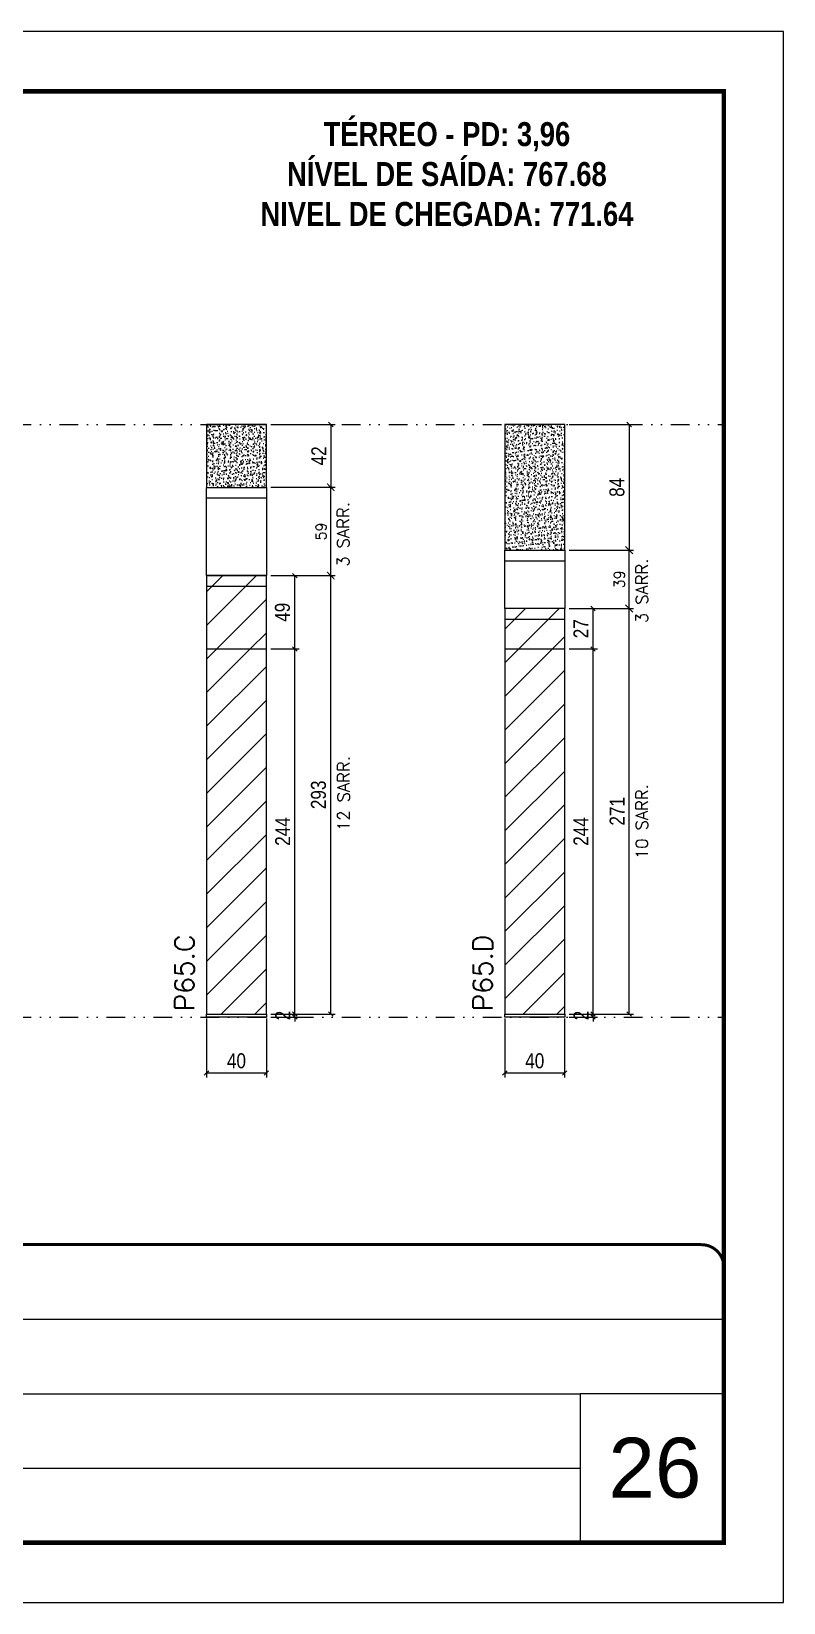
# Model space of a CAD drawing. Extents: x 2949 to 9230, y 1140 to 12527.
# Drawn here: x 5529 to 6033, y 4585 to 5635 of the extents above; entities that cross this region are included whole.
import ezdxf

# ---------------------------------------------------------------- set-up
doc = ezdxf.new("R2010")
doc.units = 0
for name, pattern in [('CONTINUO', [0]), ('DASHED', [0.75, 0.5, -0.25]), ('DIVIDE2', [0.625, 0.25, -0.125, 0, -0.125, 0, -0.125])]:
    doc.linetypes.add(name, pattern=pattern)
for name, color, linetype, lineweight in [('CARIMBO', 255, 'Continuous', 9), ('Folhas', 255, 'Continuous', 9), ('Hachura', 251, 'Continuous', 9), ('SARRAFO DE PRESSAO', 251, 'DASHED', 9), ('Texto Seção', 7, 'Continuous', 15)]:
    doc.layers.add(name, color=color, linetype=linetype, lineweight=lineweight)
for name, color, linetype in [('COTA', 241, 'Continuous'), ('NOMENCLATURA', 7, 'Continuous'), ('Nível', 160, 'Continuous'), ('Painéis', 200, 'Continuous'), ('SARR_2.2x7', 40, 'Continuous')]:
    doc.layers.add(name, color=color, linetype=linetype)
doc.styles.add('ARIAL', font='arial.ttf')
doc.styles.add('COTA TECNICA', font='techl___.ttf', dxfattribs={"height": 10})
doc.styles.add('COTA TECNICA-50', font='techl___.ttf', dxfattribs={"height": 10})
doc.styles.add('REGUA-120', font='ROMANS.shx', dxfattribs={"height": 15})
doc.styles.add('ROMANC', font='techb___.ttf', dxfattribs={"height": 2.5})
doc.styles.add('ROMANS', font='romans.shx')
doc.dimstyles.new('COTA PAINEL-50', dxfattribs={"dimtxt": 10, "dimasz": 3, "dimexe": 3, "dimexo": 3, "dimgap": 3, "dimtad": 1, "dimdec": 1, "dimzin": 12, "dimdsep": 46, "dimtxsty": 'COTA TECNICA-50', "dimblk1": 'OBLIQUE', "dimblk2": 'OBLIQUE', "dimsah": 1, "dimcen": 0.9, "dimclrd": 4, "dimclre": 4, "dimclrt": 240, "dimadec": 1, "dimazin": 3, "dimtfac": 1, "dimtdec": 1, "dimtmove": 0, "dimatfit": 3, "dimfxl": 1, "dimtolj": 1, "dimtzin": 12, "dimarcsym": 0})
doc.dimstyles.new('Cota Paínel', dxfattribs={"dimtxt": 7, "dimasz": 5, "dimexe": 3, "dimexo": 3, "dimgap": 3, "dimtad": 1, "dimdec": 1, "dimzin": 12, "dimdsep": 46, "dimtxsty": 'ROMANS', "dimblk": 'ARCHTICK', "dimcen": 0, "dimclrd": 4, "dimclre": 4, "dimclrt": 1, "dimadec": 1, "dimazin": 3, "dimtfac": 1, "dimtdec": 1, "dimtmove": 0, "dimatfit": 3, "dimldrblk": 'OBLIQUE', "dimfxl": 1, "dimtolj": 1, "dimtzin": 12, "dimarcsym": 0})
doc.dimstyles.new('PAINEL', dxfattribs={"dimtxt": 10, "dimasz": 3, "dimexe": 3, "dimexo": 3, "dimgap": 3, "dimtad": 1, "dimdec": 1, "dimzin": 12, "dimdsep": 46, "dimtxsty": 'COTA TECNICA', "dimblk1": 'OBLIQUE', "dimblk2": 'OBLIQUE', "dimsah": 1, "dimcen": 0.9, "dimclrd": 4, "dimclre": 4, "dimclrt": 240, "dimadec": 1, "dimazin": 3, "dimtfac": 1, "dimtdec": 1, "dimtmove": 0, "dimatfit": 3, "dimfxl": 1, "dimtolj": 1, "dimtzin": 12, "dimarcsym": 0})
pattern_1 = [(45, (-126071.967, -22713.47), (-11.2253202, 11.2253202), [])]

# ---------------------------------------------------------------- blocks, each defined once
blk = doc.blocks.new('9999999999')
at = {"color": 30, "linetype": 'CONTINUO'}
for p, q in [((98564.6, 34379.6), (99584, 34379.6)), ((98564.6, 34329.8), (99488, 34329.8)), ((99584, 34329.8), (99488, 34329.8)), ((99488, 34329.8), (99488, 34230.2)), ((98564.6, 34280), (99488, 34280))]:
    blk.add_line(p, q, dxfattribs=at)
at = {"color": 30, "linetype": 'CONTINUO', "const_width": 2}
blk.add_lwpolyline([(99584, 34230.2), (99584, 34414.4, 0.414214), (99569, 34429.4), (98229, 34429.4, 0.414214), (98214, 34414.4), (98214, 34245.2, 0.414214), (98229, 34230.2), (99584, 34230.2)], format="xyb", dxfattribs=at)
at = {"layer": 'Folhas'}
blk.add_lwpolyline([(98139, 34190.2), (99624, 34190.2), (99624, 35240.2), (98139, 35240.2)], close=True, dxfattribs=at)
at = {"layer": 'Folhas', "color": 30, "const_width": 3}
blk.add_lwpolyline([(98214, 34230.2), (99584, 34230.2), (99584, 35200.2), (98214, 35200.2)], close=True, dxfattribs=at)
blk = doc.blocks.new('_Oblique')
at = {"color": 0, "linetype": 'ByBlock', "lineweight": -2}
blk.add_line((-0.5, -0.5), (0.5, 0.5), dxfattribs=at)
blk = doc.blocks.new('*D309')
at = {"layer": 'COTA', "color": 4, "lineweight": -2, "transparency": 16777216}
for p, q in [((5646.6, 4975.6), (5646.6, 4936.2)), ((5686.6, 4975.6), (5686.6, 4936.2)), ((5646.6, 4939.2), (5686.6, 4939.2))]:
    blk.add_line(p, q, dxfattribs=at)
at = {"layer": 'Defpoints', "color": 0, "transparency": 16777216}
for p in [(5646.6, 4978.6), (5686.6, 4978.6), (5686.6, 4939.2)]:
    blk.add_point(p, dxfattribs=at)
at = {"layer": 'COTA', "color": 4, "lineweight": -2, "transparency": 16777216, "xscale": 3, "yscale": 3, "zscale": 3, "rotation": 180}
blk.add_blockref('_Oblique', (5646.6, 4939.2), dxfattribs=at)
at = {"layer": 'COTA', "color": 4, "lineweight": -2, "transparency": 16777216, "xscale": 3, "yscale": 3, "zscale": 3}
blk.add_blockref('_Oblique', (5686.6, 4939.2), dxfattribs=at)
at = {"layer": 'COTA', "color": 240, "transparency": 16777216, "insert": (5666.6, 4947.3), "char_height": 10, "attachment_point": 5, "style": 'COTA TECNICA'}
blk.add_mtext('\\A1;40', dxfattribs=at)
blk = doc.blocks.new('*D310')
at = {"layer": 'COTA', "color": 4, "lineweight": -2, "transparency": 16777216}
for p, q in [((5689.6, 4978.6), (5708.6, 4978.6)), ((5705.6, 4978.6), (5705.6, 4981.6)), ((5705.6, 4976.6), (5705.6, 4978.6)), ((5689.6, 4976.6), (5708.6, 4976.6)), ((5705.6, 4976.6), (5705.6, 4973.6))]:
    blk.add_line(p, q, dxfattribs=at)
at = {"layer": 'Defpoints', "color": 0, "transparency": 16777216}
for p in [(5686.6, 4978.6), (5705.6, 4978.6), (5686.6, 4976.6)]:
    blk.add_point(p, dxfattribs=at)
at = {"layer": 'COTA', "color": 4, "lineweight": -2, "transparency": 16777216, "xscale": 3, "yscale": 3, "zscale": 3}
for p, rotation in [((5705.6, 4978.6), 270), ((5705.6, 4976.6), 90)]:
    blk.add_blockref('_Oblique', p, dxfattribs=dict(at, rotation=rotation))
at = {"layer": 'COTA', "color": 240, "transparency": 16777216, "insert": (5697.6, 4977.6), "char_height": 10, "attachment_point": 5, "rotation": 90, "style": 'COTA TECNICA-50'}
blk.add_mtext('\\A1;2', dxfattribs=at)
blk = doc.blocks.new('*D843')
at = {"layer": 'COTA', "color": 4, "linetype": 'ByBlock', "lineweight": -2, "transparency": 16777216}
for p, q in [((5689.6, 5372.6), (5732.7, 5372.6)), ((5729.7, 5372.6), (5729.7, 5330.6)), ((5689.6, 5330.6), (5732.7, 5330.6))]:
    blk.add_line(p, q, dxfattribs=at)
at = {"layer": 'Defpoints', "color": 0, "linetype": 'ByBlock', "transparency": 16777216}
for p in [(5686.6, 5372.6), (5686.6, 5330.6), (5729.7, 5330.6)]:
    blk.add_point(p, dxfattribs=at)
at = {"layer": 'COTA', "color": 4, "linetype": 'ByBlock', "lineweight": -2, "transparency": 16777216, "xscale": 3, "yscale": 3, "zscale": 3}
for p, rotation in [((5729.7, 5372.6), 90), ((5729.7, 5330.6), 270)]:
    blk.add_blockref('_Oblique', p, dxfattribs=dict(at, rotation=rotation))
at = {"layer": 'COTA', "color": 240, "linetype": 'ByBlock', "transparency": 16777216, "insert": (5721.7, 5351.6), "char_height": 10, "attachment_point": 5, "rotation": 90, "style": 'COTA TECNICA'}
blk.add_mtext('\\A1;42', dxfattribs=at)
blk = doc.blocks.new('*D844')
at = {"layer": 'COTA', "color": 4, "linetype": 'ByBlock', "lineweight": -2, "transparency": 16777216}
for p, q in [((5689.6, 5271.6), (5732.7, 5271.6)), ((5729.7, 4978.6), (5729.7, 5271.6)), ((5689.6, 4978.6), (5732.7, 4978.6))]:
    blk.add_line(p, q, dxfattribs=at)
at = {"layer": 'Defpoints', "color": 0, "linetype": 'ByBlock', "transparency": 16777216}
for p in [(5686.6, 5271.6), (5729.7, 5271.6), (5686.6, 4978.6)]:
    blk.add_point(p, dxfattribs=at)
at = {"layer": 'COTA', "color": 4, "linetype": 'ByBlock', "lineweight": -2, "transparency": 16777216, "xscale": 3, "yscale": 3, "zscale": 3}
for p, rotation in [((5729.7, 5271.6), 90), ((5729.7, 4978.6), 270)]:
    blk.add_blockref('_Oblique', p, dxfattribs=dict(at, rotation=rotation))
at = {"layer": 'COTA', "color": 240, "linetype": 'ByBlock', "transparency": 16777216, "insert": (5721.5, 5125.1), "char_height": 10, "attachment_point": 5, "rotation": 90, "style": 'COTA TECNICA'}
blk.add_mtext('\\A1;293', dxfattribs=at)
blk = doc.blocks.new('*D845')
at = {"layer": 'COTA', "color": 4, "linetype": 'ByBlock', "lineweight": -2, "transparency": 16777216}
for p, q in [((5689.6, 5222.6), (5708.6, 5222.6)), ((5705.6, 4978.6), (5705.6, 5222.6)), ((5689.6, 4978.6), (5708.6, 4978.6))]:
    blk.add_line(p, q, dxfattribs=at)
at = {"layer": 'Defpoints', "color": 0, "linetype": 'ByBlock', "transparency": 16777216}
for p in [(5686.6, 5222.6), (5705.6, 5222.6), (5686.6, 4978.6)]:
    blk.add_point(p, dxfattribs=at)
at = {"layer": 'COTA', "color": 4, "linetype": 'ByBlock', "lineweight": -2, "transparency": 16777216, "xscale": 3, "yscale": 3, "zscale": 3}
for p, rotation in [((5705.6, 5222.6), 90), ((5705.6, 4978.6), 270)]:
    blk.add_blockref('_Oblique', p, dxfattribs=dict(at, rotation=rotation))
at = {"layer": 'COTA', "color": 240, "linetype": 'ByBlock', "transparency": 16777216, "insert": (5697.5, 5100.6), "char_height": 10, "attachment_point": 5, "rotation": 90, "style": 'COTA TECNICA'}
blk.add_mtext('\\A1;244', dxfattribs=at)
blk = doc.blocks.new('*D846')
at = {"layer": 'COTA', "color": 4, "linetype": 'ByBlock', "lineweight": -2, "transparency": 16777216}
for p, q in [((5689.6, 5271.6), (5708.6, 5271.6)), ((5705.6, 5222.6), (5705.6, 5271.6)), ((5689.6, 5222.6), (5708.6, 5222.6))]:
    blk.add_line(p, q, dxfattribs=at)
at = {"layer": 'Defpoints', "color": 0, "linetype": 'ByBlock', "transparency": 16777216}
for p in [(5686.6, 5271.6), (5705.6, 5271.6), (5686.6, 5222.6)]:
    blk.add_point(p, dxfattribs=at)
at = {"layer": 'COTA', "color": 4, "linetype": 'ByBlock', "lineweight": -2, "transparency": 16777216, "xscale": 3, "yscale": 3, "zscale": 3}
for p, rotation in [((5705.6, 5271.6), 90), ((5705.6, 5222.6), 270)]:
    blk.add_blockref('_Oblique', p, dxfattribs=dict(at, rotation=rotation))
at = {"layer": 'COTA', "color": 240, "linetype": 'ByBlock', "transparency": 16777216, "insert": (5697.4, 5247.1), "char_height": 10, "attachment_point": 5, "rotation": 90, "style": 'COTA TECNICA'}
blk.add_mtext('\\A1;49', dxfattribs=at)
blk = doc.blocks.new('*D311')
at = {"layer": 'COTA', "color": 4, "lineweight": -2, "transparency": 16777216}
for p, q in [((5846.1, 4975.6), (5846.1, 4936.2)), ((5886.1, 4975.6), (5886.1, 4936.2)), ((5846.1, 4939.2), (5886.1, 4939.2))]:
    blk.add_line(p, q, dxfattribs=at)
at = {"layer": 'Defpoints', "color": 0, "transparency": 16777216}
for p in [(5846.1, 4978.6), (5886.1, 4978.6), (5886.1, 4939.2)]:
    blk.add_point(p, dxfattribs=at)
at = {"layer": 'COTA', "color": 4, "lineweight": -2, "transparency": 16777216, "xscale": 3, "yscale": 3, "zscale": 3, "rotation": 180}
blk.add_blockref('_Oblique', (5846.1, 4939.2), dxfattribs=at)
at = {"layer": 'COTA', "color": 4, "lineweight": -2, "transparency": 16777216, "xscale": 3, "yscale": 3, "zscale": 3}
blk.add_blockref('_Oblique', (5886.1, 4939.2), dxfattribs=at)
at = {"layer": 'COTA', "color": 240, "transparency": 16777216, "insert": (5866.1, 4947.3), "char_height": 10, "attachment_point": 5, "style": 'COTA TECNICA'}
blk.add_mtext('\\A1;40', dxfattribs=at)
blk = doc.blocks.new('*D312')
at = {"layer": 'COTA', "color": 4, "lineweight": -2, "transparency": 16777216}
for p, q in [((5889.1, 4978.6), (5908.1, 4978.6)), ((5905.1, 4978.6), (5905.1, 4981.6)), ((5905.1, 4976.6), (5905.1, 4978.6)), ((5889.1, 4976.6), (5908.1, 4976.6)), ((5905.1, 4976.6), (5905.1, 4973.6))]:
    blk.add_line(p, q, dxfattribs=at)
at = {"layer": 'Defpoints', "color": 0, "transparency": 16777216}
for p in [(5886.1, 4978.6), (5905.1, 4978.6), (5886.1, 4976.6)]:
    blk.add_point(p, dxfattribs=at)
at = {"layer": 'COTA', "color": 4, "lineweight": -2, "transparency": 16777216, "xscale": 3, "yscale": 3, "zscale": 3}
for p, rotation in [((5905.1, 4978.6), 270), ((5905.1, 4976.6), 90)]:
    blk.add_blockref('_Oblique', p, dxfattribs=dict(at, rotation=rotation))
at = {"layer": 'COTA', "color": 240, "transparency": 16777216, "insert": (5897.1, 4977.6), "char_height": 10, "attachment_point": 5, "rotation": 90, "style": 'COTA TECNICA-50'}
blk.add_mtext('\\A1;2', dxfattribs=at)
blk = doc.blocks.new('*D847')
at = {"layer": 'COTA', "color": 4, "linetype": 'ByBlock', "lineweight": -2, "transparency": 16777216}
for p, q in [((5889.1, 5372.6), (5932.2, 5372.6)), ((5929.2, 5372.6), (5929.2, 5288.6)), ((5889.1, 5288.6), (5932.2, 5288.6))]:
    blk.add_line(p, q, dxfattribs=at)
at = {"layer": 'Defpoints', "color": 0, "linetype": 'ByBlock', "transparency": 16777216}
for p in [(5886.1, 5372.6), (5886.1, 5288.6), (5929.2, 5288.6)]:
    blk.add_point(p, dxfattribs=at)
at = {"layer": 'COTA', "color": 4, "linetype": 'ByBlock', "lineweight": -2, "transparency": 16777216, "xscale": 3, "yscale": 3, "zscale": 3}
for p, rotation in [((5929.2, 5372.6), 90), ((5929.2, 5288.6), 270)]:
    blk.add_blockref('_Oblique', p, dxfattribs=dict(at, rotation=rotation))
at = {"layer": 'COTA', "color": 240, "linetype": 'ByBlock', "transparency": 16777216, "insert": (5921.1, 5330.6), "char_height": 10, "attachment_point": 5, "rotation": 90, "style": 'COTA TECNICA'}
blk.add_mtext('\\A1;84', dxfattribs=at)
blk = doc.blocks.new('*D848')
at = {"layer": 'COTA', "color": 4, "linetype": 'ByBlock', "lineweight": -2, "transparency": 16777216}
for p, q in [((5889.1, 5249.6), (5932.2, 5249.6)), ((5929.2, 4978.6), (5929.2, 5249.6)), ((5889.1, 4978.6), (5932.2, 4978.6))]:
    blk.add_line(p, q, dxfattribs=at)
at = {"layer": 'Defpoints', "color": 0, "linetype": 'ByBlock', "transparency": 16777216}
for p in [(5886.1, 5249.6), (5929.2, 5249.6), (5886.1, 4978.6)]:
    blk.add_point(p, dxfattribs=at)
at = {"layer": 'COTA', "color": 4, "linetype": 'ByBlock', "lineweight": -2, "transparency": 16777216, "xscale": 3, "yscale": 3, "zscale": 3}
for p, rotation in [((5929.2, 5249.6), 90), ((5929.2, 4978.6), 270)]:
    blk.add_blockref('_Oblique', p, dxfattribs=dict(at, rotation=rotation))
at = {"layer": 'COTA', "color": 240, "linetype": 'ByBlock', "transparency": 16777216, "insert": (5921.2, 5114.1), "char_height": 10, "attachment_point": 5, "rotation": 90, "style": 'COTA TECNICA'}
blk.add_mtext('\\A1;271', dxfattribs=at)
blk = doc.blocks.new('*D849')
at = {"layer": 'COTA', "color": 4, "linetype": 'ByBlock', "lineweight": -2, "transparency": 16777216}
for p, q in [((5889.1, 5222.6), (5908.1, 5222.6)), ((5905.1, 4978.6), (5905.1, 5222.6)), ((5889.1, 4978.6), (5908.1, 4978.6))]:
    blk.add_line(p, q, dxfattribs=at)
at = {"layer": 'Defpoints', "color": 0, "linetype": 'ByBlock', "transparency": 16777216}
for p in [(5886.1, 5222.6), (5905.1, 5222.6), (5886.1, 4978.6)]:
    blk.add_point(p, dxfattribs=at)
at = {"layer": 'COTA', "color": 4, "linetype": 'ByBlock', "lineweight": -2, "transparency": 16777216, "xscale": 3, "yscale": 3, "zscale": 3}
for p, rotation in [((5905.1, 5222.6), 90), ((5905.1, 4978.6), 270)]:
    blk.add_blockref('_Oblique', p, dxfattribs=dict(at, rotation=rotation))
at = {"layer": 'COTA', "color": 240, "linetype": 'ByBlock', "transparency": 16777216, "insert": (5897, 5100.6), "char_height": 10, "attachment_point": 5, "rotation": 90, "style": 'COTA TECNICA'}
blk.add_mtext('\\A1;244', dxfattribs=at)
blk = doc.blocks.new('*D850')
at = {"layer": 'COTA', "color": 4, "linetype": 'ByBlock', "lineweight": -2, "transparency": 16777216}
for p, q in [((5889.1, 5249.6), (5908.1, 5249.6)), ((5905.1, 5222.6), (5905.1, 5249.6)), ((5889.1, 5222.6), (5908.1, 5222.6))]:
    blk.add_line(p, q, dxfattribs=at)
at = {"layer": 'Defpoints', "color": 0, "linetype": 'ByBlock', "transparency": 16777216}
for p in [(5886.1, 5249.6), (5905.1, 5249.6), (5886.1, 5222.6)]:
    blk.add_point(p, dxfattribs=at)
at = {"layer": 'COTA', "color": 4, "linetype": 'ByBlock', "lineweight": -2, "transparency": 16777216, "xscale": 3, "yscale": 3, "zscale": 3}
for p, rotation in [((5905.1, 5249.6), 90), ((5905.1, 5222.6), 270)]:
    blk.add_blockref('_Oblique', p, dxfattribs=dict(at, rotation=rotation))
at = {"layer": 'COTA', "color": 240, "linetype": 'ByBlock', "transparency": 16777216, "insert": (5897, 5236.1), "char_height": 10, "attachment_point": 5, "rotation": 90, "style": 'COTA TECNICA'}
blk.add_mtext('\\A1;27', dxfattribs=at)
blk = doc.blocks.new('_ArchTick')
at = {"color": 0, "linetype": 'ByBlock', "const_width": 0.15}
blk.add_lwpolyline([(-0.5, -0.5), (0.5, 0.5)], dxfattribs=at)
blk = doc.blocks.new('*D1230')
at = {"layer": 'COTA', "color": 4, "lineweight": -2, "transparency": 16777216}
for p, q in [((5689.6, 5330.6), (5732.7, 5330.6)), ((5729.7, 5271.6), (5729.7, 5330.6)), ((5689.6, 5271.6), (5732.7, 5271.6))]:
    blk.add_line(p, q, dxfattribs=at)
at = {"layer": 'Defpoints', "color": 0, "transparency": 16777216}
for p in [(5686.6, 5330.6), (5729.7, 5330.6), (5686.6, 5271.6)]:
    blk.add_point(p, dxfattribs=at)
at = {"layer": 'COTA', "color": 4, "lineweight": -2, "transparency": 16777216, "xscale": 5, "yscale": 5, "zscale": 5}
for p, rotation in [((5729.7, 5330.6), 90), ((5729.7, 5271.6), 270)]:
    blk.add_blockref('_ArchTick', p, dxfattribs=dict(at, rotation=rotation))
at = {"layer": 'COTA', "color": 1, "transparency": 16777216, "insert": (5723.2, 5301.1), "char_height": 7, "attachment_point": 5, "rotation": 90, "style": 'ROMANS'}
blk.add_mtext('\\A1;59', dxfattribs=at)
blk = doc.blocks.new('*D1231')
at = {"layer": 'COTA', "color": 4, "lineweight": -2, "transparency": 16777216}
for p, q in [((5889.1, 5288.6), (5932.2, 5288.6)), ((5929.2, 5249.6), (5929.2, 5288.6)), ((5889.1, 5249.6), (5932.2, 5249.6))]:
    blk.add_line(p, q, dxfattribs=at)
at = {"layer": 'Defpoints', "color": 0, "transparency": 16777216}
for p in [(5886.1, 5288.6), (5929.2, 5288.6), (5886.1, 5249.6)]:
    blk.add_point(p, dxfattribs=at)
at = {"layer": 'COTA', "color": 4, "lineweight": -2, "transparency": 16777216, "xscale": 5, "yscale": 5, "zscale": 5}
for p, rotation in [((5929.2, 5288.6), 90), ((5929.2, 5249.6), 270)]:
    blk.add_blockref('_ArchTick', p, dxfattribs=dict(at, rotation=rotation))
at = {"layer": 'COTA', "color": 1, "transparency": 16777216, "insert": (5922.7, 5269.1), "char_height": 7, "attachment_point": 5, "rotation": 90, "style": 'ROMANS'}
blk.add_mtext('\\A1;39', dxfattribs=at)

msp = doc.modelspace()

# ---------------------------------------------------------------- hatches: boundary and pattern name
at = {"layer": 'COTA', "linetype": 'ByBlock'}
h = msp.add_hatch(dxfattribs=at)
h.set_pattern_fill('AR-CONC', color=256, scale=0.03)
h.set_pattern_definition([(50, (-126062.4586, -23842.8456), (5.46554007, -0.47817257), [0.5715, -6.2865]), (355, (-126062.4586, -23842.8456), (-1.05730264, 5.73170536), [0.4572, -5.02921753]), (100.4514447, (-126062.003, -23842.8855), (4.40823741, 5.25353256), [0.48570026, -5.34270734]), (46.1842, (-126062.4586, -23841.3216), (8.13237123, -1.26126984), [0.85725, -9.42975]), (96.6355576, (-126061.781, -23841.427), (7.122124, 7.42278374), [0.7285507, -8.01406824]), (351.184151, (-126062.459, -23841.322), (7.122124, 7.42278374), [0.685799, -7.54379196]), (21, (-126061.6966, -23841.7026), (4.54843174, -3.06795595), [0.5715, -6.2865]), (326, (-126061.6966, -23841.7026), (1.85406085, 5.52563898), [0.4572, -5.0292]), (71.451445, (-126061.3176, -23841.9583), (6.40249258, 2.45768307), [0.48570026, -5.34269813]), (37.5, (-126062.4586, -23842.8456), (0.092658098, 2.536651166), [0, -4.96824, 0, -5.1054, 0, -5.04825]), (7.5, (-126062.4586, -23842.8456), (2.004589875, 3.005417245), [0, -2.91084, 0, -4.85394, 0, -1.92405]), (327.5, (-126064.1579, -23842.8456), (4.067717855, -0.17186232), [0, -1.905, 0, -5.9436, 0, -7.8867]), (317.5, (-126064.92, -23842.8456), (4.44387544, 0.76279473), [0, -2.4765, 0, -3.94716, 0, -5.6007])])
h.paths.add_polyline_path([(5646.64, 5330.57), (5686.64, 5330.57), (5686.64, 5372.57), (5646.64, 5372.57)])
h = msp.add_hatch(dxfattribs=at)
h.set_pattern_fill('AR-CONC', color=256, scale=0.03)
h.set_pattern_definition([(50, (-125862.9574, -23862.8456), (5.46554007, -0.47817257), [0.5715, -6.2865]), (355, (-125862.9574, -23862.8456), (-1.05730264, 5.73170536), [0.4572, -5.02921753]), (100.4514447, (-125862.502, -23862.8855), (4.40823741, 5.25353256), [0.48570026, -5.34270734]), (46.1842, (-125862.9574, -23861.3216), (8.13237123, -1.26126984), [0.85725, -9.42975]), (96.6355576, (-125862.28, -23861.427), (7.122124, 7.42278374), [0.7285507, -8.01406824]), (351.184151, (-125862.957, -23861.322), (7.122124, 7.42278374), [0.685799, -7.54379196]), (21, (-125862.1954, -23861.7026), (4.54843174, -3.06795595), [0.5715, -6.2865]), (326, (-125862.1954, -23861.7026), (1.85406085, 5.52563898), [0.4572, -5.0292]), (71.451445, (-125861.8163, -23861.9583), (6.40249258, 2.45768307), [0.48570026, -5.34269813]), (37.5, (-125862.9574, -23862.8456), (0.092658098, 2.536651166), [0, -4.96824, 0, -5.1054, 0, -5.04825]), (7.5, (-125862.9574, -23862.8456), (2.004589875, 3.005417245), [0, -2.91084, 0, -4.85394, 0, -1.92405]), (327.5, (-125864.6566, -23862.8456), (4.067717855, -0.17186232), [0, -1.905, 0, -5.9436, 0, -7.8867]), (317.5, (-125865.4186, -23862.8456), (4.44387544, 0.76279473), [0, -2.4765, 0, -3.94716, 0, -5.6007])])
h.paths.add_polyline_path([(5846.14, 5288.57), (5886.14, 5288.57), (5886.14, 5372.57), (5846.14, 5372.57)])
at = {"layer": 'Hachura', "linetype": 'ByBlock'}
h = msp.add_hatch(dxfattribs=at)
h.set_pattern_fill('ANSI31', color=256, scale=5)
h.set_pattern_definition(pattern_1)
h.paths.add_polyline_path([(5686.64, 5271.57), (5646.64, 5271.57), (5646.64, 5222.57), (5686.64, 5222.57)])
h = msp.add_hatch(dxfattribs=at)
h.set_pattern_fill('ANSI31', color=256, scale=5)
h.set_pattern_definition(pattern_1)
h.paths.add_polyline_path([(5886.14, 5249.57), (5846.14, 5249.57), (5846.14, 5222.57), (5886.14, 5222.57)])
h = msp.add_hatch(dxfattribs=at)
h.set_pattern_fill('ANSI31', color=256, scale=5)
h.set_pattern_definition(pattern_1)
h.paths.add_polyline_path([(5686.64, 5222.57), (5646.64, 5222.57), (5646.64, 4978.57), (5686.64, 4978.57)])
h = msp.add_hatch(dxfattribs=at)
h.set_pattern_fill('ANSI31', color=256, scale=5)
h.set_pattern_definition(pattern_1)
h.paths.add_polyline_path([(5886.14, 5222.57), (5846.14, 5222.57), (5846.14, 4978.57), (5886.14, 4978.57)])

# ---------------------------------------------------------------- linework, layer by layer
at = {"layer": 'COTA', "linetype": 'ByBlock'}
for points in [[(5646.64, 5330.57), (5686.64, 5330.57), (5686.64, 5372.57), (5646.64, 5372.57)], [(5846.14, 5288.57), (5886.14, 5288.57), (5886.14, 5372.57), (5846.14, 5372.57)]]:
    msp.add_lwpolyline(points, close=True, dxfattribs=at)
at = {"layer": 'Nível', "color": 4, "linetype": 'DIVIDE2', "ltscale": 50}
for p, q in [((4982.19, 5372.57), (5992.53, 5372.57)), ((4982.19, 4976.57), (5992.53, 4976.57))]:
    msp.add_line(p, q, dxfattribs=at)
at = {"layer": 'Painéis'}
for p, q in [((5646.64, 5330.57), (5686.64, 5330.57)), ((5646.64, 5271.57), (5646.64, 5330.57)), ((5686.64, 5330.57), (5686.64, 5271.57)), ((5646.64, 5271.57), (5686.64, 5271.57)), ((5686.64, 5271.57), (5646.64, 5271.57)), ((5646.64, 5271.57), (5646.64, 5271.57)), ((5686.64, 5271.57), (5646.64, 5271.57)), ((5686.64, 5271.57), (5686.64, 5271.57)), ((5886.14, 5249.57), (5846.14, 5249.57)), ((5846.14, 5249.57), (5846.14, 5249.57)), ((5886.14, 5249.57), (5886.14, 5249.57)), ((5646.64, 5222.57), (5686.64, 5222.57)), ((5846.14, 5222.57), (5886.14, 5222.57))]:
    msp.add_line(p, q, dxfattribs=at)
for points in [[(5846.14, 5288.57), (5886.14, 5288.57), (5886.14, 5249.57), (5846.14, 5249.57)], [(5646.64, 4978.57), (5686.64, 4978.57), (5686.64, 5271.57), (5646.64, 5271.57)], [(5846.14, 4978.57), (5886.14, 4978.57), (5886.14, 5249.57), (5846.14, 5249.57)], [(5646.64, 4978.57), (5686.64, 4978.57), (5686.64, 4976.57), (5646.64, 4976.57)], [(5846.14, 4978.57), (5886.14, 4978.57), (5886.14, 4976.57), (5846.14, 4976.57)]]:
    msp.add_lwpolyline(points, close=True, dxfattribs=at)
at = {"layer": 'SARR_2.2x7'}
for p, q in [((5646.64, 5323.57), (5686.64, 5323.57)), ((5846.14, 5281.57), (5886.14, 5281.57)), ((5646.64, 5264.57), (5686.64, 5264.57)), ((5846.14, 5242.57), (5886.14, 5242.57))]:
    msp.add_line(p, q, dxfattribs=at)

# ---------------------------------------------------------------- block references
at = {"layer": 'SARRAFO DE PRESSAO', "color": 6, "linetype": 'ByBlock'}
msp.add_blockref('9999999999', (-93591.44, -29604.92), dxfattribs=at)

# ---------------------------------------------------------------- texts
at = {"layer": 'CARIMBO', "style": 'ARIAL'}
msp.add_text('26', height=40, dxfattribs=at).set_placement((5915.39, 4655.43))
at = {"layer": 'NOMENCLATURA', "color": 2, "insert": (5807.36, 5601.34), "char_height": 16, "attachment_point": 2, "style": 'ROMANC'}
msp.add_mtext_dynamic_manual_height_columns('\\PTÉRREO - PD: 3,96\\PNÍVEL DE SAÍDA: 767.68\\PNIVEL DE CHEGADA: 771.64', width=300.2766, gutter_width=1, heights=[0], dxfattribs=at)
at = {"layer": 'Texto Seção', "linetype": 'Continuous', "style": 'ROMANS'}
for s, p in [('3 SARR.', (5741.99, 5277.55)), ('3 SARR.', (5941.77, 5239.82)), ('12 SARR.', (5742.27, 5100.94)), ('10 SARR.', (5941.77, 5082.2))]:
    msp.add_text(s, height=8, rotation=90, dxfattribs=at).set_placement(p)
at = {"layer": 'Texto Seção', "char_height": 13, "width": 285.3299, "attachment_point": 7, "rotation": 90, "style": 'REGUA-120'}
for s, insert in [('P65.C', (5638.31, 4980.49)), ('P65.D', (5837.81, 4980.49))]:
    msp.add_mtext(s, dxfattribs=dict(at, insert=insert))

# ---------------------------------------------------------------- dimensions: what is measured, and where the dimension line sits
at = {"layer": 'COTA', "linetype": 'ByBlock'}
for base, p1, p2, picture, middle in [((5729.73, 5330.57), (5686.64, 5372.57), (5686.64, 5330.57), '*D843', (5721.65, 5351.57)), ((5929.23, 5288.57), (5886.14, 5372.57), (5886.14, 5288.57), '*D847', (5921.13, 5330.57)), ((5729.73, 5271.57), (5686.64, 4978.57), (5686.64, 5271.57), '*D844', (5721.48, 5125.07)), ((5929.23, 5249.57), (5886.14, 4978.57), (5886.14, 5249.57), '*D848', (5921.16, 5114.07)), ((5705.55, 5222.57), (5686.64, 4978.57), (5686.64, 5222.57), '*D845', (5697.48, 5100.57)), ((5905.05, 5222.57), (5886.14, 4978.57), (5886.14, 5222.57), '*D849', (5896.98, 5100.57))]:
    dim = msp.add_linear_dim(base=base, p1=p1, p2=p2, angle=90, dimstyle='PAINEL', dxfattribs=at)
    dim.commit()
    dim.dimension.update_dxf_attribs({"geometry": picture, "text_midpoint": middle})
at = {"layer": 'COTA'}
for base, p1, p2, picture, middle in [((5729.73, 5330.57), (5686.64, 5271.57), (5686.64, 5330.57), '*D1230', (5723.23, 5301.07)), ((5929.23, 5288.57), (5886.14, 5249.57), (5886.14, 5288.57), '*D1231', (5922.73, 5269.07))]:
    dim = msp.add_linear_dim(base=base, p1=p1, p2=p2, angle=90, dimstyle='Cota Paínel', dxfattribs=at)
    dim.commit()
    dim.dimension.update_dxf_attribs({"geometry": picture, "text_midpoint": middle})
at = {"layer": 'COTA', "linetype": 'ByBlock'}
for base, p1, p2, picture, middle in [((5705.55, 5271.57), (5686.64, 5222.57), (5686.64, 5271.57), '*D846', (5697.45, 5247.07)), ((5905.05, 5249.57), (5886.14, 5222.57), (5886.14, 5249.57), '*D850', (5896.98, 5236.07))]:
    dim = msp.add_linear_dim(base=base, p1=p1, p2=p2, angle=90, dimstyle='PAINEL', override={"dimtmove": 1}, dxfattribs=at)
    dim.commit()
    dim.dimension.update_dxf_attribs({"geometry": picture, "text_midpoint": middle})
at = {"layer": 'COTA'}
for base, p1, p2, picture, middle in [((5686.64, 4939.22), (5646.64, 4978.57), (5686.64, 4978.57), '*D309', (5666.64, 4947.32)), ((5886.14, 4939.22), (5846.14, 4978.57), (5886.14, 4978.57), '*D311', (5866.14, 4947.32))]:
    dim = msp.add_linear_dim(base=base, p1=p1, p2=p2, dimstyle='PAINEL', override={"dimarcsym": 2}, dxfattribs=at)
    dim.commit()
    dim.dimension.update_dxf_attribs({"geometry": picture, "text_midpoint": middle})
for base, p1, p2, picture, middle in [((5705.55, 4978.57), (5686.64, 4976.57), (5686.64, 4978.57), '*D310', (5705.55, 4977.57)), ((5905.05, 4978.57), (5886.14, 4976.57), (5886.14, 4978.57), '*D312', (5905.05, 4977.57))]:
    dim = msp.add_linear_dim(base=base, p1=p1, p2=p2, angle=90, dimstyle='COTA PAINEL-50', dxfattribs=at)
    dim.commit()
    dim.dimension.update_dxf_attribs({"geometry": picture, "text_midpoint": middle, "dimtype": 160})

doc.saveas('drawing.dxf')
